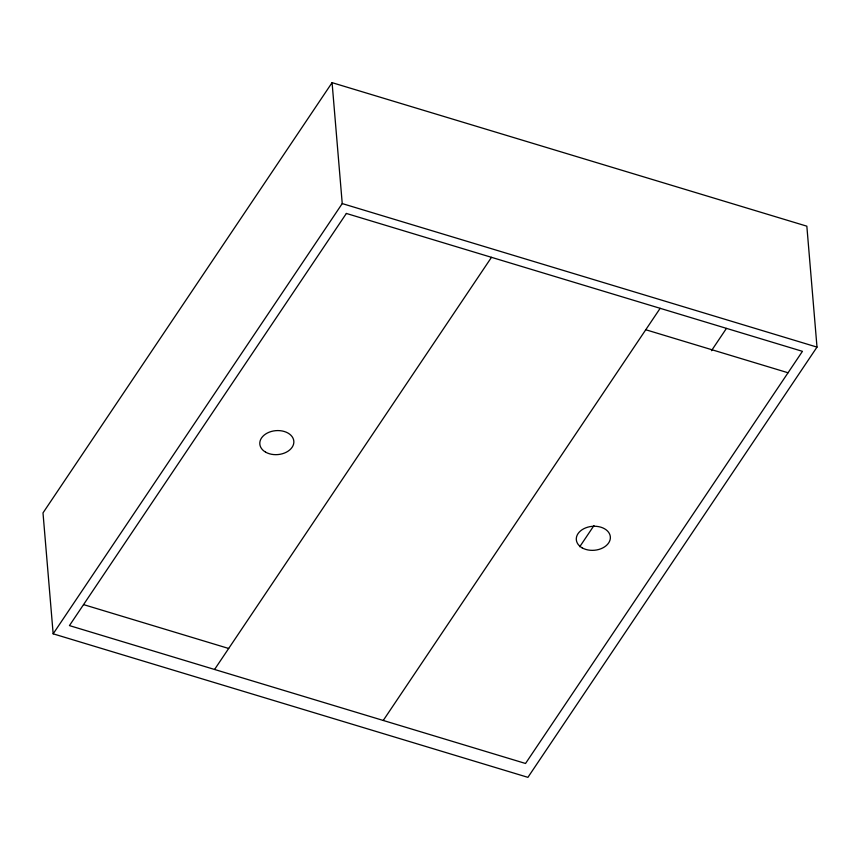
<?xml version="1.0" encoding="UTF-8"?>
<svg xmlns="http://www.w3.org/2000/svg" width="860" height="860" viewBox="0 0 860 860"><rect width="100%" height="100%" fill="white"/><g stroke="black" fill="none" stroke-linecap="round" stroke-linejoin="round"><path stroke-width="1.29" d="M332.078 82.657L43 512.893L53.159 633.82L527.922 777.343L817 347.107L806.841 226.18L332.078 82.657L342.237 203.583L53.159 633.82M214.57 669.467L491.49 257.323M383.248 720.454L660.158 308.321M579.737 546.745L593.959 525.589M711.467 350.708L726.431 328.423M342.237 203.583L817 347.107M645.763 329.745L788.05 372.767M83.549 604.601L228.674 648.472M346.365 213.452L69.445 625.596L525.535 763.476L802.445 351.332L346.365 213.452M265.632 452.166A17.071 12.008 -4.8 0 0 293.55 444.212A17.071 12.008 -4.8 0 0 271.276 431.483A17.071 12.008 -4.8 0 0 265.632 452.166M582.145 547.852A17.071 12.008 -4.8 0 0 610.062 539.897A17.071 12.008 -4.8 0 0 587.788 527.159A17.071 12.008 -4.8 0 0 582.145 547.852"/></g></svg>
